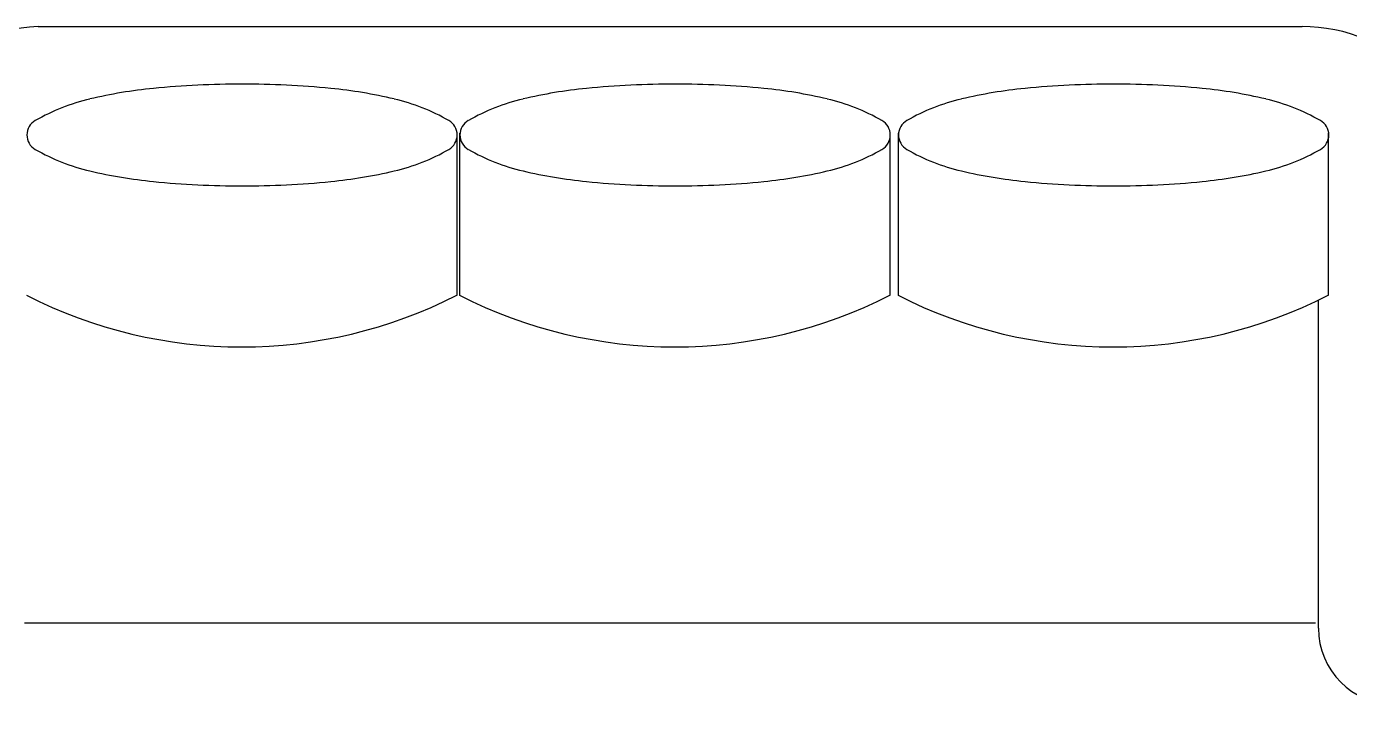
# Model space of a CAD drawing. Header units: millimetres. Extents: x -30782 to 40110, y 35885 to 73818.
# Drawn here: x -20275 to -18874, y 65049 to 65767 of the extents above; entities that cross this region are included whole.
import ezdxf

# ---------------------------------------------------------------- set-up
doc = ezdxf.new("R2010")
doc.units = ezdxf.units.MM
doc.styles.get("Standard").update_dxf_attribs({"font": 'arial.ttf'})

# ---------------------------------------------------------------- blocks, each defined once
blk = doc.blocks.new('A$C70D153BE')
for p, q in [((833.9, 1642.4, -685.7), (2172.2, 1642.4, -685.7)), ((1277.1, 1529.3, -685.7), (1277.1, 1357.7, -685.7)), ((1280.1, 1529.3, -685.7), (1280.1, 1357.7, -685.7)), ((1735.7, 1529.3, -685.7), (1735.7, 1357.7, -685.7)), ((1744.4, 1529.3, -685.7), (1744.4, 1357.7, -685.7)), ((2200, 1529.3, -685.7), (2200, 1357.7, -685.7)), ((2189.5, 1005.3, -685.7), (2189.5, 1352.5, -685.7)), ((819.5, 1011, -685.7), (2186.6, 1011, -685.7))]:
    blk.add_line(p, q)
for centre, radius, start, end in [((842.7, 1457.9, -685.7), 184.7, 92.7207, 180), ((2172.2, 1469.2, -685.7), 173.1, 358.1506, 90), ((1005.4, 1072, -685.7), 507.2, 95.5935, 103.3027), ((1049.8, 618.6, -685.7), 962.7, 90, 95.5935), ((1049.8, 618.6, -685.7), 962.7, 84.4065, 90), ((1094.2, 1072, -685.7), 507.2, 76.6973, 84.4065), ((1464, 1072, -685.7), 507.2, 95.5935, 103.3027), ((1508.4, 618.6, -685.7), 962.7, 90, 95.5935), ((1508.4, 618.6, -685.7), 962.7, 84.4065, 90), ((1552.8, 1072, -685.7), 507.2, 76.6973, 84.4065), ((1928.3, 1072, -685.7), 507.2, 95.5935, 103.3027), ((1972.7, 618.6, -685.7), 962.7, 90, 95.5935), ((1972.7, 618.6, -685.7), 962.7, 84.4065, 90), ((2017.1, 1072, -685.7), 507.2, 76.6973, 84.4065), ((938.8, 1353.6, -685.7), 217.8, 103.3027, 119.7184), ((1160.8, 1353.6, -685.7), 217.8, 60.2816, 76.6973), ((1397.4, 1353.6, -685.7), 217.8, 103.3027, 119.7184), ((1619.4, 1353.6, -685.7), 217.8, 60.2816, 76.6973), ((1861.7, 1353.6, -685.7), 217.8, 103.3027, 119.7184), ((2083.7, 1353.6, -685.7), 217.8, 60.2816, 76.6973), ((839.5, 1527.5, -685.7), 17.6, 119.7184, 180), ((1260, 1527.5, -685.7), 17.6, 0, 60.2816), ((1298.1, 1527.5, -685.7), 17.6, 119.7184, 180), ((1718.6, 1527.5, -685.7), 17.6, 0, 60.2816), ((1762.5, 1527.5, -685.7), 17.6, 119.7184, 180), ((2183, 1527.5, -685.7), 17.6, 0, 60.2816), ((839.5, 1527.5, -685.7), 17.6, 180, 240.2816), ((1260, 1527.5, -685.7), 17.6, 299.7184, 0), ((1298.1, 1527.5, -685.7), 17.6, 180, 240.2816), ((1718.6, 1527.5, -685.7), 17.6, 299.7184, 0), ((1762.5, 1527.5, -685.7), 17.6, 180, 240.2816), ((2183, 1527.5, -685.7), 17.6, 299.7184, 0), ((938.8, 1701.3, -685.7), 217.8, 240.2816, 256.6973), ((1160.8, 1701.3, -685.7), 217.8, 283.3027, 299.7184), ((1397.4, 1701.3, -685.7), 217.8, 240.2816, 256.6973), ((1619.4, 1701.3, -685.7), 217.8, 283.3027, 299.7184), ((1861.7, 1701.3, -685.7), 217.8, 240.2816, 256.6973), ((2083.7, 1701.3, -685.7), 217.8, 283.3027, 299.7184), ((1005.4, 1983, -685.7), 507.2, 256.6973, 264.4065), ((1094.2, 1983, -685.7), 507.2, 275.5935, 283.3027), ((1464, 1983, -685.7), 507.2, 256.6973, 264.4065), ((1552.8, 1983, -685.7), 507.2, 275.5935, 283.3027), ((1928.3, 1983, -685.7), 507.2, 256.6973, 264.4065), ((2017.1, 1983, -685.7), 507.2, 275.5935, 283.3027), ((1049.8, 2436.3, -685.7), 962.7, 264.4065, 270), ((1049.8, 2436.3, -685.7), 962.7, 270, 275.5935), ((1508.4, 2436.3, -685.7), 962.7, 264.4065, 270), ((1508.4, 2436.3, -685.7), 962.7, 270, 275.5935), ((1972.7, 2436.3, -685.7), 962.7, 264.4065, 270), ((1972.7, 2436.3, -685.7), 962.7, 270, 275.5935), ((1049.3, 1805.5, -685.7), 502.4, 243.0352, 296.9648), ((1507.9, 1805.5, -685.7), 502.4, 243.0352, 296.9648), ((1972.2, 1805.5, -685.7), 502.4, 243.0352, 296.9648), ((2270.3, 1005.3, -685.7), 80.8, 180, 0)]:
    blk.add_arc(centre, radius, start, end)
at = {"flags": 9}
for tag, p in [('YSIZE', (658, 924.5, -685.7)), ('XSIZE', (658, 924.5, -685.7)), ('ZSIZE', (917, 65, -685.7)), ('YSIZE', (917, 65, -685.7)), ('XSIZE', (917, 65, -685.7))]:
    blk.add_attdef(tag, p, '', height=0.5, dxfattribs=at)
at = {"text_generation_flag": 2, "flags": 9}
for tag in ['YSIZE', 'XSIZE']:
    blk.add_attdef(tag, (701.7, 754.4, -685.7), '', height=0.5, rotation=90, dxfattribs=at)
at = {"flags": 9}
for tag in ['YSIZE', 'XSIZE']:
    blk.add_attdef(tag, (2312.4, 754.4, -685.7), '', height=0.5, rotation=270, dxfattribs=at)

msp = doc.modelspace()

# ---------------------------------------------------------------- block references
msp.add_blockref('A$C70D153BE', (-21096.5, 64124.3))

doc.saveas('drawing.dxf')
